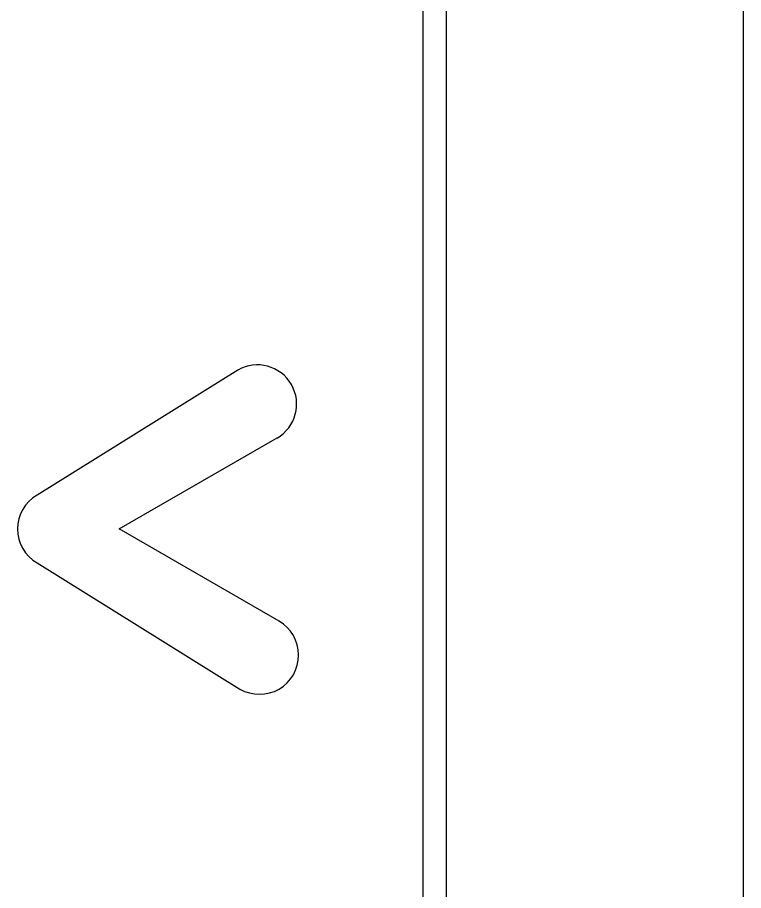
# Model space of a CAD drawing. Extents: x 0 to 144, y 0 to 348.
# Drawn here: x 113.02 to 137.02, y 232.49 to 261.37 of the extents above; entities that cross this region are included whole.
import ezdxf

# ---------------------------------------------------------------- set-up
doc = ezdxf.new("R2010")
doc.units = 0
doc.layers.add('-15N-THT. THIẾT BỊ ĐÓNG MỞ', color=40, linetype='CONTINUOUS')

# ---------------------------------------------------------------- blocks, each defined once
blk = doc.blocks.new('06 - N - SC VSD ATV630U07~55N4')
at = {"layer": '-15N-THT. THIẾT BỊ ĐÓNG MỞ'}
for p, q in [((55.207, 25.78), (55.207, 146.425)), ((54.431, 27.912), (54.431, 146.073)), ((65.022, -166), (65.022, 143.76)), ((48.306, 75.703), (41.669, 71.57)), ((48.306, 75.703), (48.306, 75.703)), ((44.388, 70.448), (49.602, 73.458)), ((49.602, 73.458), (49.602, 73.458)), ((41.669, 71.57), (41.669, 71.57)), ((49.668, 67.399), (44.388, 70.448)), ((44.388, 70.448), (44.388, 70.448)), ((41.669, 69.326), (48.372, 65.155)), ((41.669, 69.326), (41.669, 69.326)), ((49.668, 67.399), (49.668, 67.399)), ((48.372, 65.155), (48.372, 65.155))]:
    blk.add_line(p, q, dxfattribs=at)
for centre, start, end in [((48.954, 74.58), 300, 120), ((42.317, 70.448), 120, 240), ((49.02, 66.277), 240, 60)]:
    blk.add_arc(centre, 1.296, start, end, dxfattribs=at)

msp = doc.modelspace()

# ---------------------------------------------------------------- block references
msp.add_blockref('06 - N - SC VSD ATV630U07~55N4', (72, 174))

doc.saveas('drawing.dxf')
